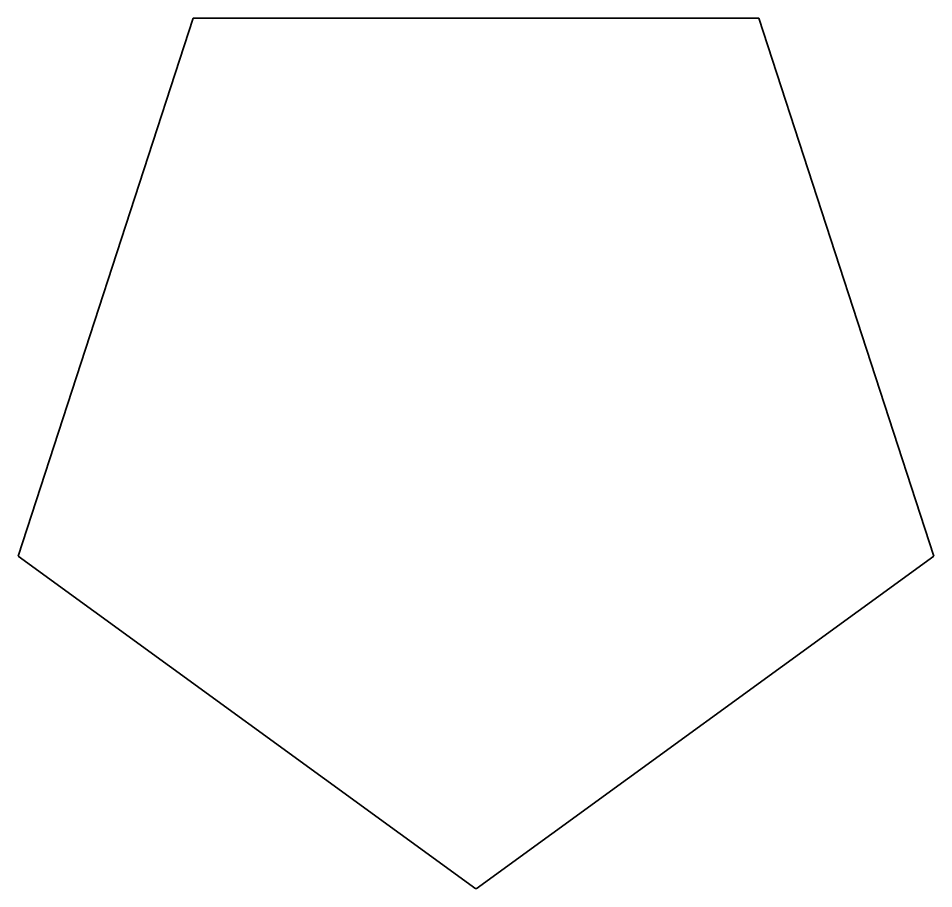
# Model space of a CAD drawing. Header units: millimetres. Extents: x -210 to 134, y -139 to 86.
# Drawn here: x -210.21 to -161.69, y -139.4 to -93.26 of the extents above; entities that cross this region are included whole.
import ezdxf

# ---------------------------------------------------------------- set-up
doc = ezdxf.new("R2010")
doc.units = ezdxf.units.MM
doc.header["$MEASUREMENT"] = 0
doc.layers.add('Side 1 Outline', color=7, linetype='Continuous')

msp = doc.modelspace()

# ---------------------------------------------------------------- linework, layer by layer
at = {"layer": 'Side 1 Outline', "color": 250, "lineweight": 35}
for points in [[(-210.2124, -121.7784), (-210.2124, -121.7784), (-200.9462, -93.2602), (-200.9462, -93.2602)], [(-200.9462, -93.2602), (-200.9462, -93.2602), (-170.96, -93.2602), (-170.96, -93.2602)], [(-161.6941, -121.7787), (-161.6941, -121.7787), (-170.96, -93.2602), (-170.96, -93.2602)], [(-210.2124, -121.7787), (-210.2124, -121.7787), (-185.9538, -139.4038), (-185.9538, -139.4038)], [(-161.6941, -121.7787), (-161.6941, -121.7787), (-185.9531, -139.4038), (-185.9531, -139.4038)]]:
    msp.add_open_spline(points, degree=3, dxfattribs=at)

doc.saveas('drawing.dxf')
